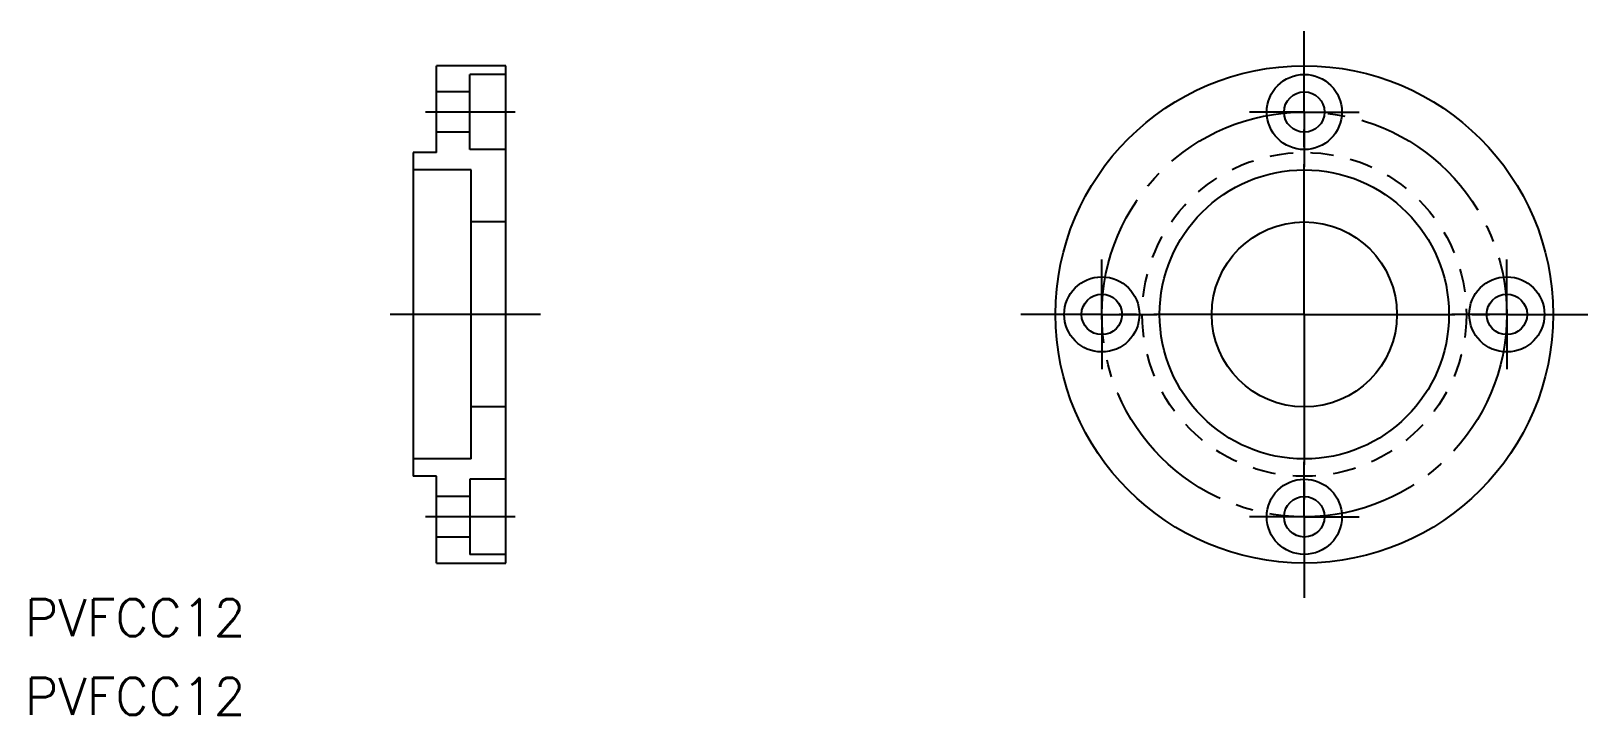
# Model space of a CAD drawing. Extents: x 29 to 164, y 684 to 743.
import ezdxf

# ---------------------------------------------------------------- set-up
doc = ezdxf.new("R2010")
doc.units = 0
doc.linetypes.add('CENTER', pattern=[17.5, 13, -1.5, 1.5, -1.5])
doc.linetypes.add('DASHED', pattern=[3.5, 2, -1.5])
doc.layers.get('0').update_dxf_attribs({"linetype": 'CONTINUOUS'})
doc.layers.add('CENTER', color=1, linetype='CENTER')
doc.styles.get("Standard").update_dxf_attribs({"font": 'txt.shx', "bigfont": '@extfont2.shx'})

msp = doc.modelspace()

# ---------------------------------------------------------------- linework, layer by layer
at = {"color": 7, "linetype": 'CONTINUOUS'}
for p, q in [((70.18, 739.99), (64.18, 739.99)), ((64.18, 732.49), (64.18, 739.99)), ((70.18, 696.99), (70.18, 739.99)), ((67.08, 732.74), (67.08, 739.24)), ((70.18, 739.24), (67.08, 739.24)), ((67.08, 737.74), (64.18, 737.74)), ((67.08, 734.24), (64.18, 734.24)), ((62.18, 732.49), (62.18, 704.49)), ((64.18, 732.49), (62.18, 732.49)), ((70.18, 732.74), (67.08, 732.74)), ((67.18, 730.99), (62.18, 730.99)), ((67.18, 705.99), (67.18, 730.99)), ((70.18, 726.49), (67.18, 726.49)), ((70.18, 710.49), (67.18, 710.49)), ((67.18, 705.99), (62.18, 705.99)), ((64.18, 704.49), (62.18, 704.49)), ((64.18, 696.99), (64.18, 704.49)), ((67.08, 704.24), (67.08, 697.74)), ((70.18, 704.24), (67.08, 704.24)), ((67.08, 702.74), (64.18, 702.74)), ((67.08, 699.24), (64.18, 699.24)), ((64.18, 696.99), (70.18, 696.99)), ((70.18, 697.74), (67.08, 697.74))]:
    msp.add_line(p, q, dxfattribs=at)
for centre, radius in [((139.18, 718.49), 21.5), ((139.18, 735.99), 3.25), ((139.18, 735.99), 1.75), ((139.18, 718.49), 12.5), ((139.18, 718.49), 8), ((121.68, 718.49), 3.25), ((156.68, 718.49), 3.25), ((121.68, 718.49), 1.75), ((156.68, 718.49), 1.75), ((139.18, 700.99), 3.25), ((139.18, 700.99), 1.75)]:
    msp.add_circle(centre, radius, dxfattribs=at)
at = {"color": 3, "linetype": 'DASHED'}
msp.add_circle((139.18, 718.49), 14, dxfattribs=at)
at = {"layer": 'CENTER', "color": 1, "linetype": 'CENTER'}
for p, q in [((139.18, 718.49), (139.18, 742.99)), ((139.18, 735.99), (139.18, 740.74)), ((70.98, 735.99), (63.25, 735.99)), ((139.18, 735.99), (134.43, 735.99)), ((139.18, 735.99), (143.93, 735.99)), ((139.18, 735.99), (139.18, 731.24)), ((121.68, 718.49), (121.68, 723.24)), ((156.68, 718.49), (156.68, 723.24)), ((73.18, 718.49), (59.18, 718.49)), ((139.18, 718.49), (114.68, 718.49)), ((121.68, 718.49), (116.93, 718.49)), ((121.68, 718.49), (121.68, 713.74)), ((121.68, 718.49), (126.43, 718.49)), ((139.18, 718.49), (139.18, 693.99)), ((139.18, 718.49), (163.68, 718.49)), ((156.68, 718.49), (151.93, 718.49)), ((156.68, 718.49), (161.43, 718.49)), ((156.68, 718.49), (156.68, 713.74)), ((139.18, 700.99), (139.18, 705.74)), ((70.98, 700.99), (63.25, 700.99)), ((139.18, 700.99), (134.43, 700.99)), ((139.18, 700.99), (143.93, 700.99)), ((139.18, 700.99), (139.18, 696.24))]:
    msp.add_line(p, q, dxfattribs=at)
msp.add_circle((139.18, 718.49), 17.5, dxfattribs=at)

# ---------------------------------------------------------------- texts
at = {"color": 7, "linetype": 'CONTINUOUS'}
for p in [(28.62, 690.68), (28.62, 683.86)]:
    msp.add_text('PVFCC12', height=3.2, dxfattribs=at).set_placement(p)

doc.saveas('drawing.dxf')
